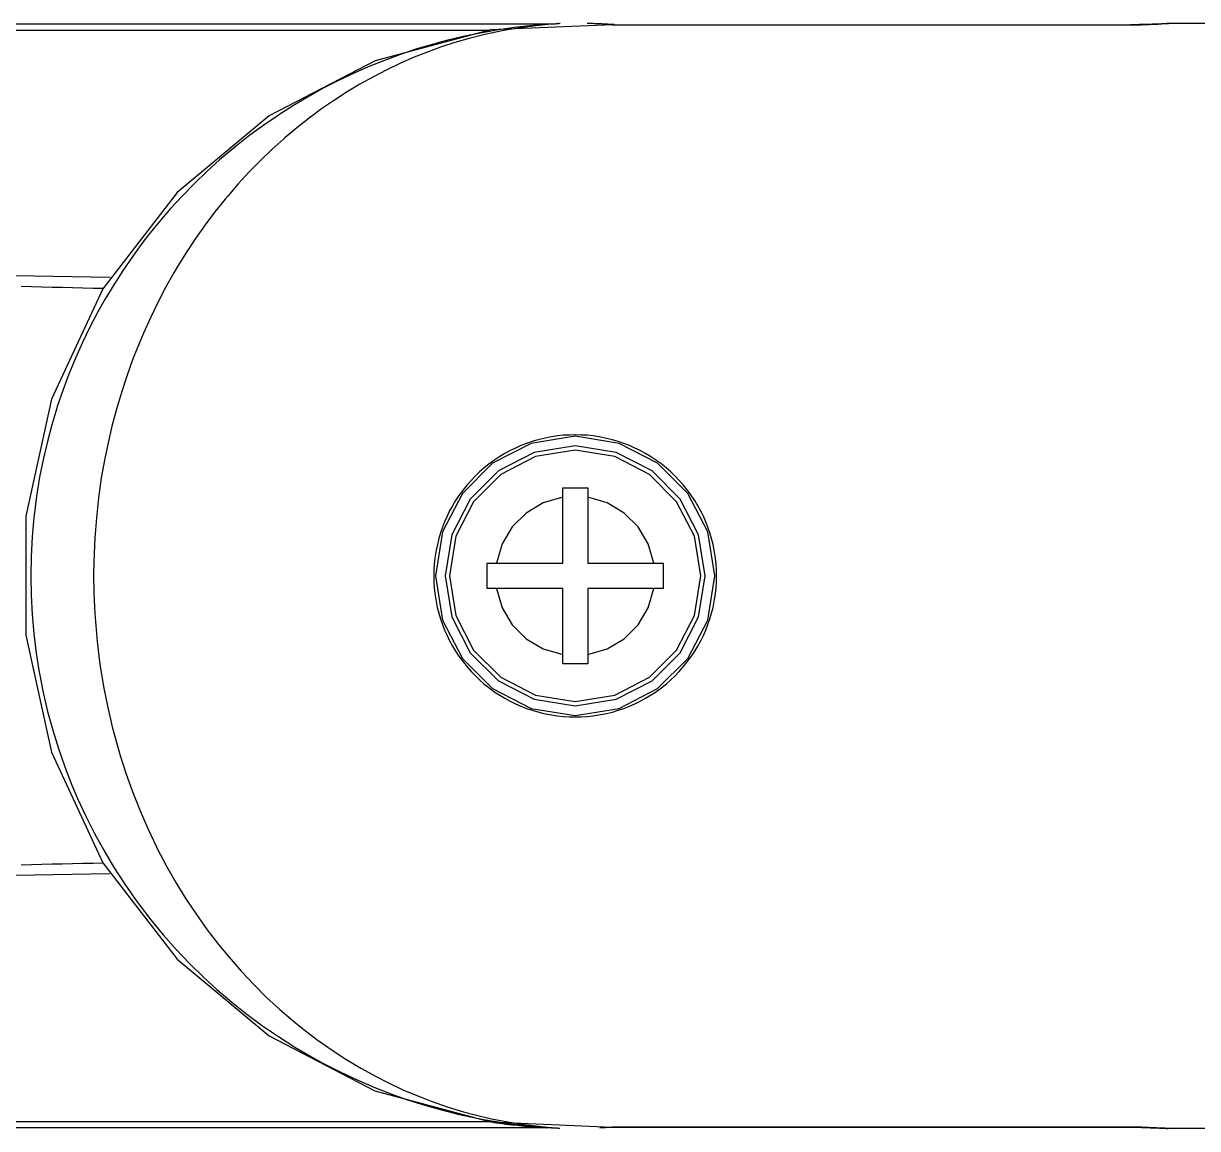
# Model space of a CAD drawing. Header units: millimetres. Extents: x -495897 to 1376592, y -28539 to 470976.
# Drawn here: x 203906 to 206334, y 209364 to 211650 of the extents above; entities that cross this region are included whole.
import ezdxf

# ---------------------------------------------------------------- set-up
doc = ezdxf.new("R2010")
doc.units = ezdxf.units.MM

msp = doc.modelspace()

# ---------------------------------------------------------------- linework, layer by layer
at = {"color": 0}
for p, q in [((203832.608, 211649.883), (205005.598, 211649.883)), ((203886.948, 211636.883), (204871.048, 211636.883)), ((204885.218, 211636.753), (204850.118, 211630.643)), ((204899.388, 211635.713), (204869.488, 211629.603)), ((204920.708, 211641.953), (204885.218, 211636.753)), ((204929.288, 211640.913), (204899.388, 211635.713)), ((204932.928, 211643.383), (204920.708, 211641.953)), ((204959.318, 211644.943), (204929.288, 211640.913)), ((204940.078, 211644.293), (204932.928, 211643.383)), ((204973.358, 211647.283), (204940.078, 211644.293)), ((204990.778, 211648.063), (204959.318, 211644.943)), ((205006.898, 211649.623), (204973.358, 211647.283)), ((204998.708, 211648.713), (204990.778, 211648.063)), ((205000.658, 211648.843), (204998.708, 211648.713)), ((205002.218, 211649.103), (205000.658, 211648.843)), ((205003.778, 211649.103), (205002.218, 211649.103)), ((205005.598, 211649.233), (205003.778, 211649.103)), ((205007.158, 211649.493), (205005.598, 211649.233)), ((205009.368, 211650.013), (205006.898, 211649.623)), ((205008.848, 211649.493), (205007.158, 211649.493)), ((205010.538, 211649.623), (205008.848, 211649.493)), ((205012.228, 211649.883), (205010.538, 211649.623)), ((205012.358, 211649.883), (205012.228, 211649.883)), ((205014.178, 211650.013), (205012.358, 211649.883)), ((205015.608, 211650.013), (205014.178, 211650.013)), ((205084.248, 211650.013), (205073.978, 211650.143)), ((205093.868, 211649.623), (205084.248, 211650.013)), ((205103.228, 211649.233), (205093.868, 211649.623)), ((205112.588, 211648.843), (205103.228, 211649.233)), ((205121.818, 211648.453), (205112.588, 211648.843)), ((205127.538, 211648.063), (205121.818, 211648.453)), ((205122.598, 211648.063), (206195.618, 211647.673)), ((205124.028, 211647.803), (206195.618, 211647.673)), ((206202.118, 211647.803), (206195.618, 211647.803)), ((206195.618, 211647.803), (206195.618, 211647.673)), ((206195.618, 211647.673), (206201.598, 211647.673)), ((206201.598, 211647.673), (206209.398, 211647.803)), ((206207.968, 211647.803), (206202.118, 211647.803)), ((206213.948, 211648.063), (206208.228, 211647.803)), ((206209.398, 211647.803), (206217.198, 211647.803)), ((206219.538, 211648.063), (206213.948, 211648.063)), ((206217.198, 211647.803), (206224.998, 211648.063)), ((206224.868, 211648.193), (206219.538, 211648.063)), ((206230.068, 211648.453), (206224.998, 211648.193)), ((206224.998, 211648.063), (206226.298, 211648.193)), ((206226.298, 211648.193), (206234.228, 211648.453)), ((206234.878, 211648.453), (206230.068, 211648.453)), ((206234.228, 211648.453), (206242.028, 211648.713)), ((206240.858, 211648.713), (206234.878, 211648.453)), ((206246.188, 211648.843), (206240.858, 211648.713)), ((206242.028, 211648.713), (206249.828, 211648.843)), ((206252.168, 211649.103), (206246.188, 211648.843)), ((206249.828, 211648.843), (206252.298, 211649.103)), ((206259.058, 211649.493), (206252.168, 211649.103)), ((206252.298, 211649.103), (206259.968, 211649.493)), ((206270.108, 211650.143), (206259.058, 211649.493)), ((206259.968, 211649.493), (206266.598, 211650.013)), ((206266.598, 211650.013), (206267.638, 211650.013)), ((206267.638, 211650.013), (206271.148, 211650.143)), ((206271.148, 211650.143), (206270.108, 211650.143)), ((206271.538, 211650.143), (206270.888, 211650.143)), ((206271.148, 211650.143), (206273.618, 211650.403)), ((206271.928, 211650.143), (206271.538, 211650.143)), ((206272.318, 211650.403), (206271.928, 211650.143)), ((206273.618, 211650.403), (206272.318, 211650.403)), ((206273.618, 211650.403), (206273.618, 211650.403)), ((206734.468, 211650.143), (206273.618, 211650.403)), ((204767.568, 211611.663), (204753.788, 211607.893)), ((204780.828, 211615.043), (204767.568, 211611.663)), ((204797.988, 211610.753), (204768.608, 211601.133)), ((204815.278, 211623.493), (204780.828, 211615.043)), ((204827.498, 211619.333), (204797.988, 211610.753)), ((204850.118, 211630.643), (204815.278, 211623.493)), ((204857.268, 211626.873), (204827.498, 211619.333)), ((204869.488, 211629.603), (204857.268, 211626.873)), ((204685.798, 211586.443), (204652.388, 211574.093)), ((204719.468, 211597.623), (204685.798, 211586.443)), ((204739.358, 211590.473), (204714.268, 211580.463)), ((204753.788, 211607.893), (204719.468, 211597.623)), ((204768.608, 211601.133), (204739.358, 211590.473)), ((204652.388, 211574.093), (204619.108, 211560.573)), ((204685.798, 211568.113), (204657.458, 211554.723)), ((204714.268, 211580.463), (204685.798, 211568.113)), ((204589.988, 211547.703), (204557.748, 211532.493)), ((204619.108, 211560.573), (204589.988, 211547.703)), ((204629.638, 211540.293), (204601.948, 211524.953)), ((204657.458, 211554.723), (204629.638, 211540.293)), ((204526.028, 211516.243), (204494.828, 211498.953)), ((204557.748, 211532.493), (204526.028, 211516.243)), ((204601.948, 211524.953), (204575.688, 211509.223)), ((204494.828, 211498.953), (204464.148, 211480.623)), ((204548.908, 211491.803), (204522.648, 211473.733)), ((204575.688, 211509.223), (204548.908, 211491.803)), ((204464.148, 211480.623), (204434.118, 211461.513)), ((204522.648, 211473.733), (204496.648, 211454.493)), ((204403.178, 211440.193), (204374.318, 211419.133)), ((204432.558, 211460.213), (204403.178, 211440.193)), ((204434.118, 211461.513), (204432.558, 211460.213)), ((204496.648, 211454.493), (204471.168, 211434.473)), ((204374.318, 211419.133), (204346.368, 211397.163)), ((204471.168, 211434.473), (204446.338, 211413.543)), ((204346.368, 211397.163), (204318.678, 211374.283)), ((204444.128, 211411.593), (204419.818, 211389.753)), ((204446.338, 211413.543), (204444.128, 211411.593)), ((204311.528, 211368.043), (204285.268, 211344.253)), ((204318.678, 211374.283), (204311.528, 211368.043)), ((204396.158, 211367.003), (204372.888, 211343.343)), ((204419.818, 211389.753), (204396.158, 211367.003)), ((204285.268, 211344.253), (204259.398, 211319.423)), ((204372.888, 211343.343), (204350.268, 211318.773)), ((204259.398, 211319.423), (204234.568, 211294.073)), ((204350.268, 211318.773), (204328.428, 211293.293)), ((204234.568, 211294.073), (204210.388, 211267.683)), ((204323.098, 211286.923), (204301.908, 211260.533)), ((204328.428, 211293.293), (204323.098, 211286.923)), ((204210.388, 211267.683), (204187.118, 211240.643)), ((204301.908, 211260.533), (204281.498, 211233.493)), ((204187.118, 211240.643), (204164.628, 211213.083)), ((204281.498, 211233.493), (204261.998, 211205.543)), ((204153.188, 211198.003), (204132.128, 211169.273)), ((204164.628, 211213.083), (204153.188, 211198.003)), ((204261.998, 211205.543), (204243.018, 211177.073)), ((204243.018, 211177.073), (204224.818, 211147.693)), ((204132.128, 211169.273), (204111.978, 211140.023)), ((204085.198, 211125.073), (203889.678, 211128.323)), ((204111.978, 211140.023), (204092.738, 211109.863)), ((204216.888, 211134.303), (204199.988, 211104.013)), ((204224.818, 211147.693), (204216.888, 211134.303)), ((203901.508, 211106.613), (203922.828, 211106.093)), ((203922.828, 211106.093), (203944.018, 211105.573)), ((203944.018, 211105.573), (203965.338, 211105.053)), ((203965.338, 211105.053), (203986.398, 211104.663)), ((203986.398, 211104.663), (204007.718, 211104.143)), ((204007.718, 211104.143), (204029.038, 211103.623)), ((204029.038, 211103.623), (204050.228, 211103.103)), ((204050.228, 211103.103), (204071.548, 211102.713)), ((204092.738, 211109.863), (204074.408, 211079.443)), ((204199.988, 211104.013), (204183.868, 211072.943)), ((204074.408, 211079.443), (204060.108, 211053.833)), ((204060.108, 211053.833), (204043.598, 211022.243)), ((204183.868, 211072.943), (204168.398, 211041.483)), ((204168.398, 211041.483), (204153.968, 211009.373)), ((204043.598, 211022.243), (204027.998, 210990.263)), ((204153.968, 211009.373), (204140.318, 210976.743)), ((204027.998, 210990.263), (204013.438, 210957.763)), ((204013.438, 210957.763), (203999.918, 210924.743)), ((204131.478, 210954.253), (204119.518, 210920.713)), ((204140.318, 210976.743), (204131.478, 210954.253)), ((203999.918, 210924.743), (203987.568, 210891.333)), ((204119.518, 210920.713), (204108.468, 210886.653)), ((203987.568, 210891.333), (203975.998, 210857.663)), ((204108.468, 210886.653), (204098.198, 210852.463)), ((203975.998, 210857.663), (203974.958, 210854.413)), ((203974.958, 210854.413), (203964.818, 210820.223)), ((204098.198, 210852.463), (204089.098, 210817.623)), ((203964.818, 210820.223), (203955.458, 210785.773)), ((204089.098, 210817.623), (204080.908, 210782.523)), ((203955.458, 210785.773), (203947.398, 210751.063)), ((204958.148, 210785.643), (204946.318, 210781.483)), ((204969.978, 210789.023), (204958.148, 210785.643)), ((204981.938, 210792.143), (204969.978, 210789.023)), ((204994.158, 210794.613), (204981.938, 210792.143)), ((204997.928, 210795.263), (204994.158, 210794.613)), ((205010.278, 210797.083), (204997.928, 210795.263)), ((205022.368, 210798.383), (205010.278, 210797.083)), ((205034.848, 210799.033), (205022.368, 210798.383)), ((205046.938, 210799.423), (205034.848, 210799.033)), ((205059.158, 210799.033), (205046.938, 210799.423)), ((205071.508, 210798.383), (205059.158, 210799.033)), ((205083.858, 210797.083), (205071.508, 210798.383)), ((205096.078, 210795.263), (205083.858, 210797.083)), ((205099.848, 210794.613), (205096.078, 210795.263)), ((205111.938, 210792.143), (205099.848, 210794.613)), ((205124.028, 210789.023), (205111.938, 210792.143)), ((205135.988, 210785.643), (205124.028, 210789.023)), ((205147.688, 210781.483), (205135.988, 210785.643)), ((204080.908, 210782.523), (204074.148, 210750.673)), ((204901.728, 210760.943), (204891.068, 210754.573)), ((204912.648, 210766.793), (204901.728, 210760.943)), ((204923.698, 210772.123), (204912.648, 210766.793)), ((204934.878, 210777.193), (204923.698, 210772.123)), ((204946.318, 210781.483), (204934.878, 210777.193)), ((205159.128, 210777.193), (205147.688, 210781.483)), ((205170.438, 210772.123), (205159.128, 210777.193)), ((205181.358, 210766.793), (205170.438, 210772.123)), ((205192.278, 210760.943), (205181.358, 210766.793)), ((205202.808, 210754.443), (205192.278, 210760.943)), ((203947.398, 210751.193), (203939.468, 210712.063)), ((204074.148, 210750.673), (204066.998, 210710.217)), ((204868.058, 210738.453), (204858.568, 210730.783)), ((204878.068, 210745.863), (204868.058, 210738.453)), ((204880.668, 210747.813), (204878.068, 210745.863)), ((204891.068, 210754.573), (204880.668, 210747.813)), ((205213.208, 210747.683), (205202.808, 210754.443)), ((205215.938, 210745.733), (205213.208, 210747.683)), ((205225.948, 210738.453), (205215.938, 210745.733)), ((205235.698, 210730.653), (205225.948, 210738.453)), ((203939.468, 210712.063), (203933.098, 210672.387)), ((204840.238, 210714.143), (204831.788, 210705.173)), ((204849.208, 210722.593), (204840.238, 210714.143)), ((204858.568, 210730.783), (204849.208, 210722.593)), ((205244.798, 210722.593), (205235.698, 210730.653)), ((205253.768, 210714.013), (205244.798, 210722.593)), ((205262.088, 210705.173), (205253.768, 210714.013)), ((204066.998, 210710.217), (204061.278, 210669.176)), ((204823.598, 210696.047), (204815.928, 210686.375)), ((204831.788, 210705.173), (204823.598, 210696.047)), ((205021.068, 210689.586), (205072.938, 210689.586)), ((205021.068, 210533.56), (205021.068, 210689.586)), ((205072.938, 210689.586), (205072.938, 210533.56)), ((205270.408, 210695.865), (205262.088, 210705.173)), ((205278.078, 210686.375), (205270.408, 210695.865)), ((203933.098, 210672.387), (203928.028, 210632.438)), ((204061.278, 210669.176), (204056.728, 210627.992)), ((204799.548, 210663.261), (204793.178, 210652.705)), ((204806.438, 210673.661), (204799.548, 210663.261)), ((204808.388, 210676.508), (204806.438, 210673.661)), ((204815.928, 210686.375), (204808.388, 210676.508)), ((205285.358, 210676.326), (205278.078, 210686.375)), ((205287.308, 210673.479), (205285.358, 210676.326)), ((205294.328, 210663.261), (205287.308, 210673.479)), ((205300.698, 210652.705), (205294.328, 210663.261)), ((204787.198, 210641.928), (204781.868, 210630.826)), ((204793.178, 210652.705), (204787.198, 210641.928)), ((205306.548, 210641.798), (205300.698, 210652.705)), ((205312.138, 210630.826), (205306.548, 210641.798)), ((203927.508, 210628.174), (203923.868, 210588.043)), ((203928.028, 210632.438), (203927.508, 210628.174)), ((204056.728, 210627.992), (204053.608, 210586.392)), ((204776.798, 210619.737), (204772.508, 210608.271)), ((204781.868, 210630.826), (204776.798, 210619.737)), ((205317.078, 210619.555), (205312.138, 210630.826)), ((205321.498, 210608.089), (205317.078, 210619.555)), ((204768.348, 210596.623), (204764.968, 210584.793)), ((204772.508, 210608.271), (204768.348, 210596.623)), ((205325.528, 210596.623), (205321.498, 210608.089)), ((205328.908, 210584.793), (205325.528, 210596.623)), ((203923.868, 210588.043), (203921.788, 210547.912)), ((204053.608, 210586.392), (204052.048, 210554.152)), ((204761.978, 210572.82), (204759.508, 210560.808)), ((204764.968, 210584.793), (204761.978, 210572.82)), ((205332.028, 210572.82), (205328.908, 210584.793)), ((205334.498, 210560.613), (205332.028, 210572.82)), ((203921.788, 210547.912), (203921.008, 210507.781)), ((204052.048, 210554.152), (204051.138, 210512.604)), ((204756.778, 210544.48), (204755.478, 210532.143)), ((204758.598, 210556.674), (204756.778, 210544.48)), ((204759.508, 210560.808), (204758.598, 210556.674)), ((205335.148, 210556.492), (205334.498, 210560.613)), ((205336.968, 210544.337), (205335.148, 210556.492)), ((205338.398, 210532.143), (205336.968, 210544.337)), ((204754.828, 210519.936), (204754.438, 210507.599)), ((204755.478, 210532.143), (204754.828, 210519.936)), ((204864.938, 210533.56), (205021.068, 210533.56)), ((204864.938, 210481.599), (204864.938, 210533.56)), ((205072.938, 210533.56), (205228.938, 210533.56)), ((205228.938, 210533.56), (205228.938, 210481.599)), ((205339.178, 210519.754), (205338.398, 210532.143)), ((205339.308, 210507.599), (205339.178, 210519.754)), ((203921.008, 210507.781), (203921.788, 210467.663)), ((204051.138, 210512.604), (204051.658, 210471.056)), ((204754.438, 210507.599), (204754.828, 210495.405)), ((204754.828, 210495.405), (204755.478, 210483.068)), ((205338.398, 210483.068), (205339.178, 210495.223)), ((205339.178, 210495.223), (205339.308, 210507.599)), ((204051.658, 210471.056), (204053.478, 210429.69)), ((204755.478, 210483.068), (204756.778, 210470.874)), ((204756.778, 210470.874), (204758.598, 210458.667)), ((205021.068, 210481.599), (204864.938, 210481.599)), ((205021.068, 210325.586), (205021.068, 210481.599)), ((205228.938, 210481.599), (205072.938, 210481.599)), ((205072.938, 210481.599), (205072.938, 210325.586)), ((205335.148, 210458.485), (205336.968, 210470.679)), ((205336.968, 210470.679), (205338.398, 210483.068)), ((203921.788, 210467.663), (203923.868, 210427.714)), ((204758.598, 210458.667), (204759.508, 210454.546)), ((204759.508, 210454.546), (204761.848, 210442.391)), ((205332.028, 210442.391), (205334.498, 210454.403)), ((205334.498, 210454.403), (205335.148, 210458.485)), ((203923.868, 210427.714), (203927.248, 210387.908)), ((204053.478, 210429.69), (204056.728, 210388.272)), ((204761.848, 210442.391), (204764.838, 210430.379)), ((204764.838, 210430.379), (204768.348, 210418.536)), ((205325.528, 210418.536), (205328.908, 210430.184)), ((205328.908, 210430.184), (205332.028, 210442.391)), ((204768.348, 210418.536), (204772.378, 210406.888)), ((204772.378, 210406.888), (204776.798, 210395.617)), ((204776.798, 210395.617), (204781.868, 210384.333)), ((205316.948, 210395.422), (205321.498, 210406.758)), ((205321.498, 210406.758), (205325.528, 210418.536)), ((203927.248, 210387.908), (203932.318, 210347.959)), ((204056.728, 210388.272), (204058.288, 210371.996)), ((204058.288, 210371.996), (204063.228, 210330.76)), ((204781.868, 210384.333), (204787.198, 210373.413)), ((204787.198, 210373.413), (204793.178, 210362.493)), ((205300.698, 210362.493), (205306.548, 210373.231)), ((205306.548, 210373.231), (205312.138, 210384.151)), ((205312.138, 210384.151), (205316.948, 210395.422)), ((203932.318, 210347.959), (203938.558, 210308.387)), ((204793.178, 210362.493), (204799.548, 210351.911)), ((204799.548, 210351.911), (204806.438, 210341.537)), ((205287.308, 210341.537), (205294.198, 210351.716)), ((205294.198, 210351.716), (205300.698, 210362.493)), ((204063.228, 210330.76), (204065.438, 210316.265)), ((204806.438, 210341.537), (204808.388, 210338.833)), ((204808.388, 210338.833), (204815.668, 210328.797)), ((204815.668, 210328.797), (204823.598, 210319.294)), ((205072.938, 210325.586), (205021.068, 210325.586)), ((205270.148, 210319.112), (205278.078, 210328.797)), ((205278.078, 210328.797), (205285.358, 210338.651)), ((205285.358, 210338.651), (205287.308, 210341.537)), ((203938.558, 210308.387), (203939.208, 210305.488)), ((203939.208, 210305.488), (203946.878, 210266.098)), ((204065.438, 210316.265), (204072.068, 210275.588)), ((204823.598, 210319.294), (204831.658, 210309.986)), ((204831.658, 210309.986), (204840.238, 210301.224)), ((204840.238, 210301.224), (204849.078, 210292.605)), ((205244.798, 210292.605), (205253.508, 210301.042)), ((205253.508, 210301.042), (205262.088, 210309.804)), ((205262.088, 210309.804), (205270.148, 210319.112)), ((204072.068, 210275.588), (204080.258, 210235.093)), ((204849.078, 210292.605), (204858.308, 210284.532)), ((204858.308, 210284.532), (204868.058, 210276.693)), ((204868.058, 210276.693), (204877.938, 210269.309)), ((205215.938, 210269.309), (205225.818, 210276.693)), ((205225.818, 210276.693), (205235.438, 210284.402)), ((205235.438, 210284.402), (205244.798, 210292.605)), ((203946.878, 210266.098), (203955.978, 210227.072)), ((204877.938, 210269.309), (204880.668, 210267.333)), ((204880.668, 210267.333), (204891.068, 210260.729)), ((204891.068, 210260.729), (204901.728, 210254.268)), ((204901.728, 210254.268), (204912.518, 210248.353)), ((205181.358, 210248.353), (205192.018, 210254.268)), ((205192.018, 210254.268), (205202.678, 210260.547)), ((205202.678, 210260.547), (205213.078, 210267.333)), ((205213.078, 210267.333), (205215.938, 210269.309)), ((203955.978, 210227.072), (203966.508, 210188.553)), ((204080.258, 210235.093), (204089.618, 210195.157)), ((204912.518, 210248.353), (204923.568, 210242.984)), ((204923.568, 210242.984), (204934.878, 210237.992)), ((204934.878, 210237.992), (204946.318, 210233.494)), ((204946.318, 210233.494), (204957.888, 210229.542)), ((204957.888, 210229.542), (204969.718, 210226.149)), ((204969.718, 210226.149), (204981.938, 210223.12)), ((205111.808, 210223.12), (205124.028, 210225.967)), ((205124.028, 210225.967), (205135.858, 210229.542)), ((205135.858, 210229.542), (205147.428, 210233.494)), ((205147.428, 210233.494), (205158.998, 210237.992)), ((205158.998, 210237.992), (205170.178, 210242.984)), ((205170.178, 210242.984), (205181.358, 210248.353)), ((204981.938, 210223.12), (204994.158, 210220.598)), ((204994.158, 210220.598), (204997.928, 210219.87)), ((204997.928, 210219.87), (205010.148, 210218.076)), ((205010.148, 210218.076), (205022.368, 210216.841)), ((205022.368, 210216.841), (205034.588, 210215.931)), ((205034.588, 210215.931), (205046.938, 210215.749)), ((205046.808, 210215.749), (205059.158, 210215.931)), ((205059.158, 210215.931), (205071.378, 210216.841)), ((205071.378, 210216.841), (205083.728, 210218.076)), ((205083.728, 210218.076), (205096.078, 210219.87)), ((205096.078, 210219.87), (205099.718, 210220.598)), ((205099.718, 210220.598), (205111.808, 210223.12)), ((203966.508, 210188.553), (203978.338, 210150.203)), ((204089.618, 210195.157), (204094.818, 210175.475)), ((204094.818, 210175.475), (204106.128, 210136.033)), ((203978.338, 210150.203), (203991.598, 210112.412)), ((204106.128, 210136.033), (204118.478, 210097.332)), ((203991.598, 210112.412), (204006.158, 210074.764)), ((204118.478, 210097.332), (204132.258, 210059.177)), ((204006.158, 210074.764), (204017.988, 210047.204)), ((204132.258, 210059.177), (204147.078, 210021.568)), ((204017.988, 210047.204), (204034.758, 210010.648)), ((204034.758, 210010.648), (204052.698, 209974.833)), ((204147.078, 210021.568), (204163.328, 209984.648)), ((204163.328, 209984.648), (204180.228, 209948.651)), ((204052.698, 209974.833), (204072.068, 209939.889)), ((204072.068, 209939.889), (204092.478, 209905.491)), ((204180.228, 209948.651), (204183.478, 209942.554)), ((204183.478, 209942.554), (204201.938, 209907.285)), ((203943.758, 209910.314), (203922.698, 209909.807)), ((203964.948, 209910.86), (203943.758, 209910.314)), ((203986.268, 209911.224), (203964.948, 209910.86)), ((204007.328, 209911.77), (203986.268, 209911.224)), ((204028.518, 209912.277), (204007.328, 209911.77)), ((204049.838, 209912.641), (204028.518, 209912.277)), ((204071.028, 209913.2), (204049.838, 209912.641)), ((204084.678, 209890.957), (203889.678, 209887.564)), ((203922.698, 209909.807), (203901.508, 209909.443)), ((204092.478, 209905.491), (204114.318, 209871.652)), ((204201.938, 209907.285), (204221.438, 209873.069)), ((204114.318, 209871.652), (204137.328, 209838.671)), ((204221.438, 209873.069), (204242.108, 209839.542)), ((204137.328, 209838.671), (204145.128, 209827.894)), ((204242.108, 209839.542), (204263.558, 209806.938)), ((204145.128, 209827.894), (204169.568, 209796.018)), ((204169.568, 209796.018), (204194.918, 209765.026)), ((204263.558, 209806.938), (204286.178, 209775.244)), ((204194.918, 209765.026), (204221.698, 209734.931)), ((204286.178, 209775.244), (204309.578, 209744.798)), ((204309.578, 209744.798), (204331.158, 209718.473)), ((204221.698, 209734.931), (204249.258, 209705.902)), ((204331.158, 209718.473), (204356.248, 209689.808)), ((204249.258, 209705.902), (204277.858, 209677.796)), ((204277.858, 209677.796), (204306.198, 209651.978)), ((204356.248, 209689.808), (204382.118, 209662.196)), ((204306.198, 209651.978), (204336.618, 209625.835)), ((204382.118, 209662.196), (204408.898, 209635.689)), ((204336.618, 209625.835), (204368.078, 209600.745)), ((204408.898, 209635.689), (204436.328, 209610.235)), ((204368.078, 209600.745), (204400.318, 209576.942)), ((204436.328, 209610.235), (204464.408, 209586.25)), ((204400.318, 209576.942), (204433.208, 209554.374)), ((204464.408, 209586.25), (204482.998, 209571.027)), ((204482.998, 209571.027), (204512.378, 209548.641)), ((204433.208, 209554.374), (204467.138, 209532.69)), ((204512.378, 209548.641), (204542.278, 209527.503)), ((204467.138, 209532.69), (204501.718, 209512.28)), ((204542.278, 209527.503), (204572.958, 209507.6)), ((204501.718, 209512.28), (204524.988, 209499.527)), ((204524.988, 209499.527), (204560.738, 209481.275)), ((204572.958, 209507.6), (204603.898, 209488.984)), ((204560.738, 209481.275), (204597.138, 209464.258)), ((204603.898, 209488.984), (204635.358, 209471.785)), ((204597.138, 209464.258), (204633.798, 209448.307)), ((204635.358, 209471.785), (204659.798, 209459.214)), ((204659.798, 209459.214), (204692.038, 209443.991)), ((204633.798, 209448.307), (204671.368, 209433.994)), ((204671.368, 209433.994), (204699.838, 209423.945)), ((204692.038, 209443.991), (204724.928, 209430.237)), ((204724.928, 209430.237), (204748.848, 209420.877)), ((204699.838, 209423.945), (204738.188, 209411.751)), ((204738.188, 209411.751), (204765.618, 209404.042)), ((204748.848, 209420.877), (204782.258, 209409.281)), ((204765.618, 209404.042), (204804.358, 209394.188)), ((204782.258, 209409.281), (204815.928, 209399.05)), ((203886.948, 209378.965), (204865.848, 209378.965)), ((204804.358, 209394.188), (204843.618, 209385.79)), ((204815.928, 209399.05), (204839.848, 209392.576)), ((204839.848, 209392.576), (204873.778, 209384.516)), ((204843.618, 209385.79), (204857.138, 209383.086)), ((204857.138, 209383.086), (204870.138, 209380.746)), ((204865.848, 209378.965), (204872.478, 209378.094)), ((204870.138, 209380.746), (204909.788, 209374.701)), ((204872.478, 209378.094), (204884.438, 209376.3)), ((204873.778, 209384.516), (204907.838, 209377.912)), ((204884.438, 209376.3), (204896.658, 209374.519)), ((204907.838, 209377.912), (204942.028, 209372.543)), ((204987.138, 209366.069), (203832.608, 209366.069)), ((204896.658, 209374.519), (204903.288, 209373.596)), ((204903.288, 209373.596), (204915.508, 209372.179)), ((204909.788, 209374.701), (204949.568, 209369.839)), ((204915.508, 209372.179), (204927.468, 209370.931)), ((204927.468, 209370.931), (204931.758, 209370.385)), ((204931.758, 209370.385), (204942.938, 209369.28)), ((204942.028, 209372.543), (204977.258, 209368.227)), ((204942.938, 209369.28), (204954.378, 209368.409)), ((204949.568, 209369.839), (204962.048, 209368.786)), ((204954.378, 209368.409), (204958.278, 209368.045)), ((204958.278, 209368.045), (204963.868, 209367.499)), ((204962.048, 209368.786), (204987.138, 209366.628)), ((204963.868, 209367.499), (204968.028, 209367.317)), ((204968.028, 209367.317), (204973.748, 209366.992)), ((204973.748, 209366.992), (204985.708, 209366.264)), ((204977.258, 209368.227), (204997.278, 209366.446)), ((204985.708, 209366.264), (204988.048, 209366.069)), ((204987.138, 209366.628), (205008.848, 209365.198)), ((204988.048, 209366.069), (204987.138, 209366.069)), ((204997.278, 209366.446), (204998.968, 209366.264)), ((204998.968, 209366.264), (205000.788, 209366.069)), ((205000.788, 209366.069), (205002.608, 209366.069)), ((205002.608, 209366.069), (205002.738, 209366.069)), ((205002.738, 209366.069), (205004.558, 209365.887)), ((205004.558, 209365.887), (205006.378, 209365.705)), ((205006.378, 209365.705), (205008.068, 209365.705)), ((205008.068, 209365.705), (205009.888, 209365.523)), ((205009.888, 209365.523), (205011.708, 209365.341)), ((205011.708, 209365.341), (205013.268, 209365.198)), ((205013.268, 209365.198), (205015.088, 209365.016)), ((205097.638, 209365.705), (205122.208, 209366.992)), ((205122.208, 209367.174), (206196.528, 209366.81)), ((206195.228, 209366.992), (205123.508, 209367.174)), ((206195.228, 209366.992), (206195.228, 209366.992)), ((206203.028, 209366.992), (206195.228, 209366.992)), ((206196.528, 209366.992), (206203.938, 209366.81)), ((206210.828, 209366.81), (206203.028, 209366.992)), ((206203.938, 209366.81), (206210.828, 209366.81)), ((206210.828, 209366.81), (206217.848, 209366.628)), ((206218.628, 209366.81), (206210.828, 209366.81)), ((206217.848, 209366.628), (206224.348, 209366.628)), ((206224.478, 209366.628), (206218.628, 209366.81)), ((206224.348, 209366.446), (206230.458, 209366.446)), ((206232.408, 209366.446), (206224.478, 209366.628)), ((206230.458, 209366.446), (206236.178, 209366.069)), ((206240.078, 209366.069), (206232.408, 209366.446)), ((206235.918, 209366.069), (206242.938, 209365.887)), ((206248.008, 209365.705), (206240.078, 209366.069)), ((206242.938, 209365.887), (206249.048, 209365.523)), ((206249.178, 209365.705), (206248.008, 209365.705)), ((206249.048, 209365.523), (206255.548, 209365.341)), ((206257.108, 209365.341), (206249.178, 209365.705)), ((206255.548, 209365.341), (206262.438, 209365.016)), ((206259.578, 209365.198), (206257.108, 209365.341)), ((206266.208, 209364.834), (206259.578, 209365.198)), ((206262.438, 209365.016), (206269.068, 209364.652)), ((206267.118, 209364.652), (206266.208, 209364.834)), ((206270.758, 209364.47), (206267.118, 209364.652)), ((206269.068, 209364.652), (206270.498, 209364.47)), ((206270.498, 209364.47), (206271.148, 209364.47)), ((206273.228, 209364.47), (206270.758, 209364.47)), ((206271.148, 209364.47), (206271.408, 209364.47)), ((206271.408, 209364.47), (206271.798, 209364.47)), ((206271.798, 209364.47), (206273.228, 209364.47)), ((206734.338, 209364.288), (206273.228, 209364.47)), ((206273.228, 209364.47), (206273.228, 209364.47))]:
    msp.add_line(p, q, dxfattribs=at)
for points in [[(205124.028, 211647.803), (204872.218, 211637.143), (204633.018, 211572.923), (204414.228, 211459.433), (204224.038, 211300.833), (204070.248, 211101.283)], [(205095.558, 211649.623), (205090.748, 211649.753), (205085.938, 211649.883), (205081.128, 211650.013), (205076.318, 211650.143), (205071.508, 211650.143)], [(205110.768, 211648.843), (205107.778, 211648.973), (205104.658, 211649.233), (205101.668, 211649.363), (205098.548, 211649.493), (205095.558, 211649.623)], [(205127.538, 211648.063), (205124.288, 211648.193), (205120.908, 211648.453), (205117.528, 211648.583), (205114.148, 211648.843), (205110.768, 211648.843)], [(204070.248, 211101.283), (203963.908, 210872.873), (203910.608, 210631.008), (203910.608, 210384.658), (203963.778, 210142.767), (204070.118, 209914.253)], [(205046.938, 210796.433), (204955.678, 210781.613), (204876.248, 210740.663), (204813.718, 210678.12), (204772.768, 210598.846), (204757.948, 210507.599)], [(205335.798, 210507.599), (205320.978, 210598.846), (205280.028, 210678.12), (205217.498, 210740.663), (205138.198, 210781.613), (205046.938, 210796.433)], [(205046.938, 210776.673), (204961.918, 210762.893), (204888.078, 210724.673), (204829.838, 210666.459), (204791.618, 210592.606), (204777.838, 210507.599)], [(205046.938, 210767.573), (204964.778, 210754.313), (204893.278, 210717.393), (204836.988, 210661.09), (204800.068, 210589.746), (204786.808, 210507.599)], [(205315.908, 210507.599), (205302.128, 210592.606), (205264.038, 210666.472), (205205.798, 210724.673), (205131.958, 210762.893), (205046.938, 210776.673)], [(205306.938, 210507.599), (205293.678, 210589.746), (205256.758, 210661.09), (205200.468, 210717.393), (205129.098, 210754.313), (205046.938, 210767.573)], [(205021.068, 210670.45), (204980.768, 210658.633), (204945.668, 210637.651), (204916.938, 210608.895), (204895.878, 210573.743), (204884.048, 210533.56)], [(205209.698, 210533.56), (205197.868, 210573.743), (205177.068, 210608.895), (205148.338, 210637.651), (205113.108, 210658.633), (205072.938, 210670.45)], [(204757.948, 210507.599), (204772.768, 210416.248), (204813.718, 210336.922), (204876.248, 210274.379), (204955.678, 210233.364), (205046.938, 210218.635)], [(204777.838, 210507.599), (204791.618, 210422.527), (204829.838, 210348.661), (204888.078, 210290.434), (204961.918, 210252.24), (205046.938, 210238.538)], [(204786.808, 210507.599), (204800.068, 210425.4), (204836.988, 210354.03), (204893.278, 210297.779), (204964.778, 210260.898), (205046.938, 210247.664)], [(205046.938, 210218.635), (205138.198, 210233.364), (205217.498, 210274.379), (205280.028, 210336.922), (205320.978, 210416.248), (205335.798, 210507.599)], [(205046.938, 210238.538), (205131.958, 210252.24), (205205.798, 210290.434), (205264.038, 210348.661), (205302.128, 210422.527), (205315.908, 210507.599)], [(205046.938, 210247.664), (205129.098, 210260.898), (205200.468, 210297.779), (205256.758, 210354.03), (205293.678, 210425.4), (205306.938, 210507.599)], [(204884.048, 210481.599), (204895.878, 210441.416), (204916.938, 210406.264), (204945.668, 210377.521), (204980.768, 210356.552), (205021.068, 210344.748)], [(205072.938, 210344.748), (205113.108, 210356.552), (205148.338, 210377.521), (205177.068, 210406.264), (205197.868, 210441.416), (205209.698, 210481.599)], [(204070.118, 209914.253), (204223.778, 209714.56), (204413.968, 209555.908), (204632.628, 209442.379), (204871.698, 209378.107), (205123.508, 209367.174)]]:
    msp.add_lwpolyline(points, dxfattribs=at)

doc.saveas('drawing.dxf')
